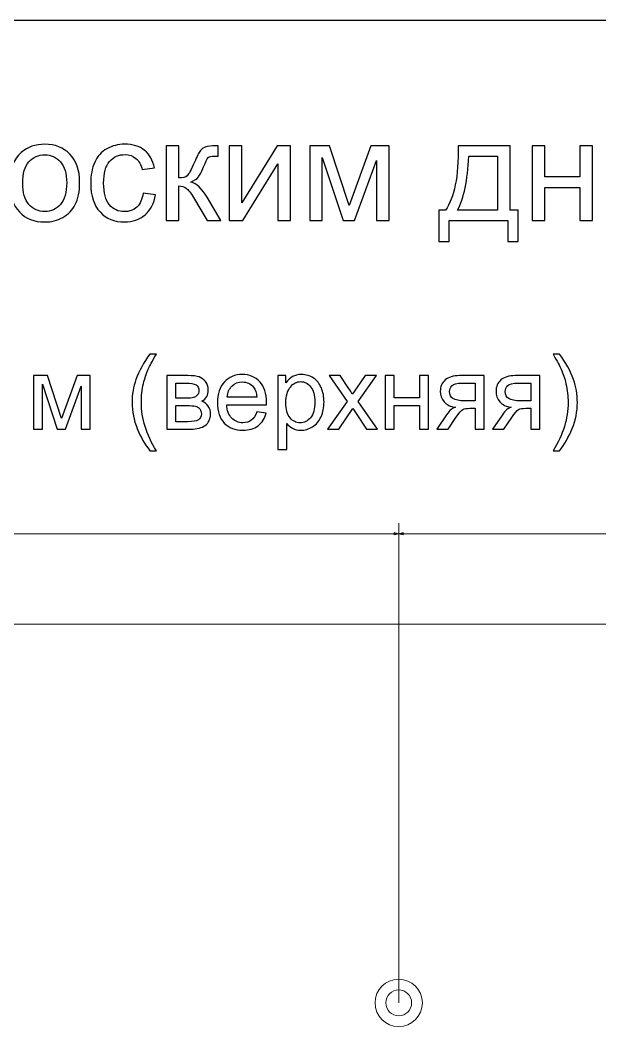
# Model space of a CAD drawing. Header units: centimetres. Extents: x -84 to 84, y -59 to 59.
# Drawn here: x -2.17 to 11.29, y 35.81 to 59.45 of the extents above; entities that cross this region are included whole.
import ezdxf

# ---------------------------------------------------------------- set-up
doc = ezdxf.new("R2010")
doc.units = ezdxf.units.CM
doc.header["$MEASUREMENT"] = 0
doc.layers.add('layer 1', color=7, linetype='Continuous')

msp = doc.modelspace()

# ---------------------------------------------------------------- linework, layer by layer
at = {"layer": 'layer 1', "color": 250}
msp.add_lwpolyline([(-84.1, -59.44999), (84.1, -59.44999), (84.1, 59.44999), (-84.1, 59.44999), (-84.1, -59.44999)], close=True, dxfattribs=at)
for points, knots in [([(-2.4185, 55.66732), (-2.4185, 55.98753), (-2.3294, 56.22476), (-2.15064, 56.37901), (-2.15064, 56.37901), (-2.00195, 56.5071), (-1.81985, 56.57114), (-1.60545, 56.57114), (-1.60545, 56.57114), (-1.36767, 56.57114), (-1.17276, 56.49318), (-1.02129, 56.33725), (-1.02129, 56.33725), (-0.87037, 56.18188), (-0.79464, 55.96637), (-0.79464, 55.69182), (-0.79464, 55.69182), (-0.79464, 55.46907), (-0.82805, 55.29421), (-0.89487, 55.16669), (-0.89487, 55.16669), (-0.9617, 55.03916), (-1.05915, 54.94004), (-1.18724, 54.86931), (-1.18724, 54.86931), (-1.31476, 54.79859), (-1.45454, 54.76351), (-1.60545, 54.76351), (-1.60545, 54.76351), (-1.84825, 54.76351), (-2.04427, 54.84091), (-2.19408, 54.99628), (-2.19408, 54.99628), (-2.34388, 55.15165), (-2.4185, 55.37552), (-2.4185, 55.66732)], [0, 0, 0, 0, 0.1, 0.1, 0.1, 0.1, 0.2, 0.2, 0.2, 0.2, 0.3, 0.3, 0.3, 0.3, 0.4, 0.4, 0.4, 0.4, 0.5, 0.5, 0.5, 0.5, 0.6, 0.6, 0.6, 0.6, 0.7, 0.7, 0.7, 0.7, 0.8, 0.8, 0.8, 0.8, 1, 1, 1, 1]), ([(0.68277, 55.4351), (0.68277, 55.4351), (0.97012, 55.39501), (0.97012, 55.39501), (0.97012, 55.39501), (0.93838, 55.19732), (0.85819, 55.04306), (0.72843, 54.93113), (0.72843, 54.93113), (0.59868, 54.81919), (0.43885, 54.76351), (0.25007, 54.76351), (0.25007, 54.76351), (0.0134, 54.76351), (-0.17705, 54.84091), (-0.32073, 54.99572), (-0.32073, 54.99572), (-0.46496, 55.15054), (-0.5368, 55.37218), (-0.5368, 55.66064), (-0.5368, 55.66064), (-0.5368, 55.84775), (-0.50561, 56.01092), (-0.4438, 56.15125), (-0.4438, 56.15125), (-0.38199, 56.29103), (-0.28787, 56.39628), (-0.1609, 56.46589), (-0.1609, 56.46589), (-0.03449, 56.53605), (0.10306, 56.57114), (0.2523, 56.57114), (0.2523, 56.57114), (0.43997, 56.57114), (0.59422, 56.5238), (0.7134, 56.42858), (0.7134, 56.42858), (0.83313, 56.33335), (0.90998, 56.19803), (0.94339, 56.02317), (0.94339, 56.02317), (0.94339, 56.02317), (0.65938, 55.97973), (0.65938, 55.97973), (0.65938, 55.97973), (0.63209, 56.09612), (0.5842, 56.18355), (0.51459, 56.24258), (0.51459, 56.24258), (0.44554, 56.30105), (0.36201, 56.33057), (0.26399, 56.33057), (0.26399, 56.33057), (0.11586, 56.33057), (-0.00442, 56.27766), (-0.09742, 56.17186), (-0.09742, 56.17186), (-0.18986, 56.06549), (-0.23608, 55.89843), (-0.23608, 55.66899), (-0.23608, 55.66899), (-0.23608, 55.43622), (-0.19153, 55.26748), (-0.10243, 55.16223), (-0.10243, 55.16223), (-0.01277, 55.05698), (0.10361, 55.00408), (0.24673, 55.00408), (0.24673, 55.00408), (0.36256, 55.00408), (0.4589, 55.03916), (0.53575, 55.10989), (0.53575, 55.10989), (0.61316, 55.18005), (0.66216, 55.28864), (0.68277, 55.4351)], [0, 0, 0, 0, 0.05, 0.05, 0.05, 0.05, 0.1, 0.1, 0.1, 0.1, 0.15, 0.15, 0.15, 0.15, 0.2, 0.2, 0.2, 0.2, 0.25, 0.25, 0.25, 0.25, 0.3, 0.3, 0.3, 0.3, 0.35, 0.35, 0.35, 0.35, 0.4, 0.4, 0.4, 0.4, 0.45, 0.45, 0.45, 0.45, 0.5, 0.5, 0.5, 0.5, 0.55, 0.55, 0.55, 0.55, 0.6, 0.6, 0.6, 0.6, 0.65, 0.65, 0.65, 0.65, 0.7, 0.7, 0.7, 0.7, 0.75, 0.75, 0.75, 0.75, 0.8, 0.8, 0.8, 0.8, 0.85, 0.85, 0.85, 0.85, 0.9, 0.9, 0.9, 0.9, 1, 1, 1, 1]), ([(1.21737, 56.53438), (1.21737, 56.53438), (1.51141, 56.53438), (1.51141, 56.53438), (1.51141, 56.53438), (1.51141, 56.53438), (1.51141, 55.78594), (1.51141, 55.78594), (1.51141, 55.78594), (1.60496, 55.78594), (1.67067, 55.80376), (1.70854, 55.83995), (1.70854, 55.83995), (1.74585, 55.8756), (1.80098, 55.97973), (1.87449, 56.15292), (1.87449, 56.15292), (1.93241, 56.28991), (1.97919, 56.38013), (2.01483, 56.42357), (2.01483, 56.42357), (2.05102, 56.467), (2.09223, 56.49652), (2.13901, 56.51155), (2.13901, 56.51155), (2.18634, 56.52659), (2.26152, 56.53438), (2.36455, 56.53438), (2.36455, 56.53438), (2.36455, 56.53438), (2.42358, 56.53438), (2.42358, 56.53438), (2.42358, 56.53438), (2.42358, 56.53438), (2.42358, 56.29214), (2.42358, 56.29214), (2.42358, 56.29214), (2.42358, 56.29214), (2.34171, 56.29381), (2.34171, 56.29381), (2.34171, 56.29381), (2.26431, 56.29381), (2.21475, 56.28212), (2.19303, 56.25929), (2.19303, 56.25929), (2.17019, 56.23534), (2.13511, 56.16406), (2.08833, 56.04544), (2.08833, 56.04544), (2.04378, 55.93184), (2.00313, 55.85332), (1.96582, 55.80988), (1.96582, 55.80988), (1.92907, 55.76645), (1.87171, 55.72691), (1.7943, 55.69071), (1.7943, 55.69071), (1.92071, 55.65674), (2.04545, 55.53924), (2.16797, 55.33765), (2.16797, 55.33765), (2.16797, 55.33765), (2.4904, 54.80026), (2.4904, 54.80026), (2.4904, 54.80026), (2.4904, 54.80026), (2.16741, 54.80026), (2.16741, 54.80026), (2.16741, 54.80026), (2.16741, 54.80026), (1.84943, 55.33598), (1.84943, 55.33598), (1.84943, 55.33598), (1.78539, 55.44457), (1.7297, 55.51585), (1.68237, 55.55038), (1.68237, 55.55038), (1.63448, 55.5849), (1.57767, 55.60217), (1.51141, 55.60217), (1.51141, 55.60217), (1.51141, 55.60217), (1.51141, 54.80026), (1.51141, 54.80026), (1.51141, 54.80026), (1.51141, 54.80026), (1.21737, 54.80026), (1.21737, 54.80026), (1.21737, 54.80026), (1.21737, 54.80026), (1.21737, 56.53438), (1.21737, 56.53438)], [0, 0, 0, 0, 0.04166667, 0.04166667, 0.04166667, 0.04166667, 0.08333333, 0.08333333, 0.08333333, 0.08333333, 0.125, 0.125, 0.125, 0.125, 0.16666667, 0.16666667, 0.16666667, 0.16666667, 0.20833333, 0.20833333, 0.20833333, 0.20833333, 0.25, 0.25, 0.25, 0.25, 0.29166667, 0.29166667, 0.29166667, 0.29166667, 0.33333333, 0.33333333, 0.33333333, 0.33333333, 0.375, 0.375, 0.375, 0.375, 0.41666667, 0.41666667, 0.41666667, 0.41666667, 0.45833333, 0.45833333, 0.45833333, 0.45833333, 0.5, 0.5, 0.5, 0.5, 0.54166667, 0.54166667, 0.54166667, 0.54166667, 0.58333333, 0.58333333, 0.58333333, 0.58333333, 0.625, 0.625, 0.625, 0.625, 0.66666667, 0.66666667, 0.66666667, 0.66666667, 0.70833333, 0.70833333, 0.70833333, 0.70833333, 0.75, 0.75, 0.75, 0.75, 0.79166667, 0.79166667, 0.79166667, 0.79166667, 0.83333333, 0.83333333, 0.83333333, 0.83333333, 0.875, 0.875, 0.875, 0.875, 0.91666667, 0.91666667, 0.91666667, 0.91666667, 1, 1, 1, 1]), ([(2.68252, 56.53438), (2.68252, 56.53438), (2.97656, 56.53438), (2.97656, 56.53438), (2.97656, 56.53438), (2.97656, 56.53438), (2.97656, 55.21179), (2.97656, 55.21179), (2.97656, 55.21179), (2.97656, 55.21179), (3.7935, 56.53438), (3.7935, 56.53438), (3.7935, 56.53438), (3.7935, 56.53438), (4.10925, 56.53438), (4.10925, 56.53438), (4.10925, 56.53438), (4.10925, 56.53438), (4.10925, 54.80026), (4.10925, 54.80026), (4.10925, 54.80026), (4.10925, 54.80026), (3.81522, 54.80026), (3.81522, 54.80026), (3.81522, 54.80026), (3.81522, 54.80026), (3.81522, 56.1145), (3.81522, 56.1145), (3.81522, 56.1145), (3.81522, 56.1145), (2.99939, 54.80026), (2.99939, 54.80026), (2.99939, 54.80026), (2.99939, 54.80026), (2.68252, 54.80026), (2.68252, 54.80026), (2.68252, 54.80026), (2.68252, 54.80026), (2.68252, 56.53438), (2.68252, 56.53438)], [0, 0, 0, 0, 0.09090909, 0.09090909, 0.09090909, 0.09090909, 0.18181818, 0.18181818, 0.18181818, 0.18181818, 0.27272727, 0.27272727, 0.27272727, 0.27272727, 0.36363636, 0.36363636, 0.36363636, 0.36363636, 0.45454545, 0.45454545, 0.45454545, 0.45454545, 0.54545455, 0.54545455, 0.54545455, 0.54545455, 0.63636364, 0.63636364, 0.63636364, 0.63636364, 0.72727273, 0.72727273, 0.72727273, 0.72727273, 0.81818182, 0.81818182, 0.81818182, 0.81818182, 1, 1, 1, 1]), ([(4.55921, 56.53438), (4.55921, 56.53438), (5.01139, 56.53438), (5.01139, 56.53438), (5.01139, 56.53438), (5.01139, 56.53438), (5.46971, 55.14664), (5.46971, 55.14664), (5.46971, 55.14664), (5.46971, 55.14664), (5.97702, 56.53438), (5.97702, 56.53438), (5.97702, 56.53438), (5.97702, 56.53438), (6.39691, 56.53438), (6.39691, 56.53438), (6.39691, 56.53438), (6.39691, 56.53438), (6.39691, 54.80026), (6.39691, 54.80026), (6.39691, 54.80026), (6.39691, 54.80026), (6.10288, 54.80026), (6.10288, 54.80026), (6.10288, 54.80026), (6.10288, 54.80026), (6.10288, 56.19636), (6.10288, 56.19636), (6.10288, 56.19636), (6.10288, 56.19636), (5.59222, 54.80026), (5.59222, 54.80026), (5.59222, 54.80026), (5.59222, 54.80026), (5.32937, 54.80026), (5.32937, 54.80026), (5.32937, 54.80026), (5.32937, 54.80026), (4.84656, 56.26318), (4.84656, 56.26318), (4.84656, 56.26318), (4.84656, 56.26318), (4.84656, 54.80026), (4.84656, 54.80026), (4.84656, 54.80026), (4.84656, 54.80026), (4.55921, 54.80026), (4.55921, 54.80026), (4.55921, 54.80026), (4.55921, 54.80026), (4.55921, 56.53438), (4.55921, 56.53438)], [0, 0, 0, 0, 0.07142857, 0.07142857, 0.07142857, 0.07142857, 0.14285714, 0.14285714, 0.14285714, 0.14285714, 0.21428571, 0.21428571, 0.21428571, 0.21428571, 0.28571429, 0.28571429, 0.28571429, 0.28571429, 0.35714286, 0.35714286, 0.35714286, 0.35714286, 0.42857143, 0.42857143, 0.42857143, 0.42857143, 0.5, 0.5, 0.5, 0.5, 0.57142857, 0.57142857, 0.57142857, 0.57142857, 0.64285714, 0.64285714, 0.64285714, 0.64285714, 0.71428571, 0.71428571, 0.71428571, 0.71428571, 0.78571429, 0.78571429, 0.78571429, 0.78571429, 0.85714286, 0.85714286, 0.85714286, 0.85714286, 1, 1, 1, 1]), ([(8.00518, 56.53438), (8.00518, 56.53438), (9.21473, 56.53438), (9.21473, 56.53438), (9.21473, 56.53438), (9.21473, 56.53438), (9.21473, 55.04083), (9.21473, 55.04083), (9.21473, 55.04083), (9.21473, 55.04083), (9.40184, 55.04083), (9.40184, 55.04083), (9.40184, 55.04083), (9.40184, 55.04083), (9.40184, 54.30909), (9.40184, 54.30909), (9.40184, 54.30909), (9.40184, 54.30909), (9.16127, 54.30909), (9.16127, 54.30909), (9.16127, 54.30909), (9.16127, 54.30909), (9.16127, 54.80026), (9.16127, 54.80026), (9.16127, 54.80026), (9.16127, 54.80026), (7.79468, 54.80026), (7.79468, 54.80026), (7.79468, 54.80026), (7.79468, 54.80026), (7.79468, 54.30909), (7.79468, 54.30909), (7.79468, 54.30909), (7.79468, 54.30909), (7.55411, 54.30909), (7.55411, 54.30909), (7.55411, 54.30909), (7.55411, 54.30909), (7.55411, 55.04083), (7.55411, 55.04083), (7.55411, 55.04083), (7.55411, 55.04083), (7.70781, 55.04083), (7.70781, 55.04083), (7.70781, 55.04083), (7.91497, 55.32206), (8.01409, 55.81991), (8.00518, 56.53438)], [0, 0, 0, 0, 0.07692308, 0.07692308, 0.07692308, 0.07692308, 0.15384615, 0.15384615, 0.15384615, 0.15384615, 0.23076923, 0.23076923, 0.23076923, 0.23076923, 0.30769231, 0.30769231, 0.30769231, 0.30769231, 0.38461538, 0.38461538, 0.38461538, 0.38461538, 0.46153846, 0.46153846, 0.46153846, 0.46153846, 0.53846154, 0.53846154, 0.53846154, 0.53846154, 0.61538462, 0.61538462, 0.61538462, 0.61538462, 0.69230769, 0.69230769, 0.69230769, 0.69230769, 0.76923077, 0.76923077, 0.76923077, 0.76923077, 0.84615385, 0.84615385, 0.84615385, 0.84615385, 1, 1, 1, 1]), ([(9.72427, 56.53438), (9.72427, 56.53438), (10.01831, 56.53438), (10.01831, 56.53438), (10.01831, 56.53438), (10.01831, 56.53438), (10.01831, 55.81267), (10.01831, 55.81267), (10.01831, 55.81267), (10.01831, 55.81267), (10.83358, 55.81267), (10.83358, 55.81267), (10.83358, 55.81267), (10.83358, 55.81267), (10.83358, 56.53438), (10.83358, 56.53438), (10.83358, 56.53438), (10.83358, 56.53438), (11.12761, 56.53438), (11.12761, 56.53438), (11.12761, 56.53438), (11.12761, 56.53438), (11.12761, 54.80026), (11.12761, 54.80026), (11.12761, 54.80026), (11.12761, 54.80026), (10.83358, 54.80026), (10.83358, 54.80026), (10.83358, 54.80026), (10.83358, 54.80026), (10.83358, 55.56875), (10.83358, 55.56875), (10.83358, 55.56875), (10.83358, 55.56875), (10.01831, 55.56875), (10.01831, 55.56875), (10.01831, 55.56875), (10.01831, 55.56875), (10.01831, 54.80026), (10.01831, 54.80026), (10.01831, 54.80026), (10.01831, 54.80026), (9.72427, 54.80026), (9.72427, 54.80026), (9.72427, 54.80026), (9.72427, 54.80026), (9.72427, 56.53438), (9.72427, 56.53438)], [0, 0, 0, 0, 0.07692308, 0.07692308, 0.07692308, 0.07692308, 0.15384615, 0.15384615, 0.15384615, 0.15384615, 0.23076923, 0.23076923, 0.23076923, 0.23076923, 0.30769231, 0.30769231, 0.30769231, 0.30769231, 0.38461538, 0.38461538, 0.38461538, 0.38461538, 0.46153846, 0.46153846, 0.46153846, 0.46153846, 0.53846154, 0.53846154, 0.53846154, 0.53846154, 0.61538462, 0.61538462, 0.61538462, 0.61538462, 0.69230769, 0.69230769, 0.69230769, 0.69230769, 0.76923077, 0.76923077, 0.76923077, 0.76923077, 0.84615385, 0.84615385, 0.84615385, 0.84615385, 1, 1, 1, 1]), ([(-2.11778, 55.66677), (-2.11778, 55.44513), (-2.06933, 55.27918), (-1.97244, 55.16947), (-1.97244, 55.16947), (-1.87498, 55.05921), (-1.75303, 55.00408), (-1.60545, 55.00408), (-1.60545, 55.00408), (-1.45955, 55.00408), (-1.33815, 55.05921), (-1.2407, 55.17003), (-1.2407, 55.17003), (-1.1438, 55.28085), (-1.09535, 55.44958), (-1.09535, 55.67623), (-1.09535, 55.67623), (-1.09535, 55.89007), (-1.14436, 56.05213), (-1.24181, 56.16183), (-1.24181, 56.16183), (-1.33926, 56.27209), (-1.46066, 56.32722), (-1.60545, 56.32722), (-1.60545, 56.32722), (-1.75303, 56.32722), (-1.87498, 56.27265), (-1.97244, 56.16295), (-1.97244, 56.16295), (-2.06933, 56.05324), (-2.11778, 55.88785), (-2.11778, 55.66677)], [0, 0, 0, 0, 0.11111111, 0.11111111, 0.11111111, 0.11111111, 0.22222222, 0.22222222, 0.22222222, 0.22222222, 0.33333333, 0.33333333, 0.33333333, 0.33333333, 0.44444444, 0.44444444, 0.44444444, 0.44444444, 0.55555556, 0.55555556, 0.55555556, 0.55555556, 0.66666667, 0.66666667, 0.66666667, 0.66666667, 0.77777778, 0.77777778, 0.77777778, 0.77777778, 1, 1, 1, 1]), ([(8.2491, 56.29047), (8.22738, 55.72747), (8.1405, 55.31092), (7.98848, 55.04083), (7.98848, 55.04083), (7.98848, 55.04083), (8.92069, 55.04083), (8.92069, 55.04083), (8.92069, 55.04083), (8.92069, 55.04083), (8.92069, 56.29047), (8.92069, 56.29047), (8.92069, 56.29047), (8.92069, 56.29047), (8.2491, 56.29047), (8.2491, 56.29047)], [0, 0, 0, 0, 0.2, 0.2, 0.2, 0.2, 0.4, 0.4, 0.4, 0.4, 0.6, 0.6, 0.6, 0.6, 1, 1, 1, 1]), ([(0.8387, 49.44737), (0.72304, 49.59374), (0.62493, 49.76484), (0.54476, 49.96107), (0.54476, 49.96107), (0.4646, 50.15729), (0.42471, 50.3607), (0.42471, 50.57089), (0.42471, 50.57089), (0.42471, 50.75634), (0.45463, 50.93383), (0.51445, 51.10333), (0.51445, 51.10333), (0.58465, 51.30036), (0.69273, 51.49658), (0.8387, 51.69201), (0.8387, 51.69201), (0.8387, 51.69201), (0.98946, 51.69201), (0.98946, 51.69201), (0.98946, 51.69201), (0.89534, 51.53008), (0.83272, 51.41442), (0.80241, 51.34502), (0.80241, 51.34502), (0.75495, 51.23774), (0.71746, 51.12567), (0.69034, 51.00881), (0.69034, 51.00881), (0.65684, 50.86323), (0.64008, 50.71686), (0.64008, 50.56969), (0.64008, 50.56969), (0.64008, 50.19518), (0.75654, 49.82108), (0.98946, 49.44737), (0.98946, 49.44737), (0.98946, 49.44737), (0.8387, 49.44737), (0.8387, 49.44737)], [0, 0, 0, 0, 0.09090909, 0.09090909, 0.09090909, 0.09090909, 0.18181818, 0.18181818, 0.18181818, 0.18181818, 0.27272727, 0.27272727, 0.27272727, 0.27272727, 0.36363636, 0.36363636, 0.36363636, 0.36363636, 0.45454545, 0.45454545, 0.45454545, 0.45454545, 0.54545455, 0.54545455, 0.54545455, 0.54545455, 0.63636364, 0.63636364, 0.63636364, 0.63636364, 0.72727273, 0.72727273, 0.72727273, 0.72727273, 0.81818182, 0.81818182, 0.81818182, 0.81818182, 1, 1, 1, 1]), ([(10.36167, 49.44737), (10.36167, 49.44737), (10.21091, 49.44737), (10.21091, 49.44737), (10.21091, 49.44737), (10.44383, 49.82108), (10.56029, 50.19518), (10.56029, 50.56969), (10.56029, 50.56969), (10.56029, 50.71606), (10.54354, 50.86124), (10.51004, 51.00522), (10.51004, 51.00522), (10.48372, 51.12208), (10.44663, 51.23415), (10.39916, 51.34183), (10.39916, 51.34183), (10.36885, 51.41163), (10.30584, 51.52849), (10.21091, 51.69201), (10.21091, 51.69201), (10.21091, 51.69201), (10.36167, 51.69201), (10.36167, 51.69201), (10.36167, 51.69201), (10.50765, 51.49658), (10.61573, 51.30036), (10.68593, 51.10333), (10.68593, 51.10333), (10.74575, 50.93383), (10.77566, 50.75634), (10.77566, 50.57089), (10.77566, 50.57089), (10.77566, 50.3607), (10.73538, 50.15729), (10.65482, 49.96107), (10.65482, 49.96107), (10.57465, 49.76484), (10.47694, 49.59374), (10.36167, 49.44737)], [0, 0, 0, 0, 0.09090909, 0.09090909, 0.09090909, 0.09090909, 0.18181818, 0.18181818, 0.18181818, 0.18181818, 0.27272727, 0.27272727, 0.27272727, 0.27272727, 0.36363636, 0.36363636, 0.36363636, 0.36363636, 0.45454545, 0.45454545, 0.45454545, 0.45454545, 0.54545455, 0.54545455, 0.54545455, 0.54545455, 0.63636364, 0.63636364, 0.63636364, 0.63636364, 0.72727273, 0.72727273, 0.72727273, 0.72727273, 0.81818182, 0.81818182, 0.81818182, 0.81818182, 1, 1, 1, 1]), ([(-1.86619, 51.19187), (-1.86619, 51.19187), (-1.54234, 51.19187), (-1.54234, 51.19187), (-1.54234, 51.19187), (-1.54234, 51.19187), (-1.2141, 50.19798), (-1.2141, 50.19798), (-1.2141, 50.19798), (-1.2141, 50.19798), (-0.85076, 51.19187), (-0.85076, 51.19187), (-0.85076, 51.19187), (-0.85076, 51.19187), (-0.55004, 51.19187), (-0.55004, 51.19187), (-0.55004, 51.19187), (-0.55004, 51.19187), (-0.55004, 49.9499), (-0.55004, 49.9499), (-0.55004, 49.9499), (-0.55004, 49.9499), (-0.76062, 49.9499), (-0.76062, 49.9499), (-0.76062, 49.9499), (-0.76062, 49.9499), (-0.76062, 50.94978), (-0.76062, 50.94978), (-0.76062, 50.94978), (-0.76062, 50.94978), (-1.12635, 49.9499), (-1.12635, 49.9499), (-1.12635, 49.9499), (-1.12635, 49.9499), (-1.3146, 49.9499), (-1.3146, 49.9499), (-1.3146, 49.9499), (-1.3146, 49.9499), (-1.66039, 50.99764), (-1.66039, 50.99764), (-1.66039, 50.99764), (-1.66039, 50.99764), (-1.66039, 49.9499), (-1.66039, 49.9499), (-1.66039, 49.9499), (-1.66039, 49.9499), (-1.86619, 49.9499), (-1.86619, 49.9499), (-1.86619, 49.9499), (-1.86619, 49.9499), (-1.86619, 51.19187), (-1.86619, 51.19187)], [0, 0, 0, 0, 0.07142857, 0.07142857, 0.07142857, 0.07142857, 0.14285714, 0.14285714, 0.14285714, 0.14285714, 0.21428571, 0.21428571, 0.21428571, 0.21428571, 0.28571429, 0.28571429, 0.28571429, 0.28571429, 0.35714286, 0.35714286, 0.35714286, 0.35714286, 0.42857143, 0.42857143, 0.42857143, 0.42857143, 0.5, 0.5, 0.5, 0.5, 0.57142857, 0.57142857, 0.57142857, 0.57142857, 0.64285714, 0.64285714, 0.64285714, 0.64285714, 0.71428571, 0.71428571, 0.71428571, 0.71428571, 0.78571429, 0.78571429, 0.78571429, 0.78571429, 0.85714286, 0.85714286, 0.85714286, 0.85714286, 1, 1, 1, 1]), ([(1.23355, 51.19187), (1.23355, 51.19187), (1.71813, 51.19187), (1.71813, 51.19187), (1.71813, 51.19187), (1.83699, 51.19187), (1.92553, 51.1819), (1.98376, 51.16196), (1.98376, 51.16196), (2.04159, 51.14202), (2.09144, 51.10572), (2.13292, 51.05268), (2.13292, 51.05268), (2.1748, 50.99923), (2.19554, 50.93582), (2.19554, 50.86164), (2.19554, 50.86164), (2.19554, 50.80221), (2.18317, 50.75036), (2.15885, 50.70649), (2.15885, 50.70649), (2.13412, 50.66222), (2.09743, 50.62513), (2.04797, 50.59561), (2.04797, 50.59561), (2.1062, 50.57607), (2.15446, 50.53978), (2.19315, 50.48633), (2.19315, 50.48633), (2.23143, 50.43329), (2.25058, 50.36987), (2.25058, 50.29689), (2.25058, 50.29689), (2.243, 50.17923), (2.20072, 50.09189), (2.12455, 50.03525), (2.12455, 50.03525), (2.04837, 49.97822), (1.93749, 49.9499), (1.79232, 49.9499), (1.79232, 49.9499), (1.79232, 49.9499), (1.23355, 49.9499), (1.23355, 49.9499), (1.23355, 49.9499), (1.23355, 49.9499), (1.23355, 51.19187), (1.23355, 51.19187)], [0, 0, 0, 0, 0.07692308, 0.07692308, 0.07692308, 0.07692308, 0.15384615, 0.15384615, 0.15384615, 0.15384615, 0.23076923, 0.23076923, 0.23076923, 0.23076923, 0.30769231, 0.30769231, 0.30769231, 0.30769231, 0.38461538, 0.38461538, 0.38461538, 0.38461538, 0.46153846, 0.46153846, 0.46153846, 0.46153846, 0.53846154, 0.53846154, 0.53846154, 0.53846154, 0.61538462, 0.61538462, 0.61538462, 0.61538462, 0.69230769, 0.69230769, 0.69230769, 0.69230769, 0.76923077, 0.76923077, 0.76923077, 0.76923077, 0.84615385, 0.84615385, 0.84615385, 0.84615385, 1, 1, 1, 1]), ([(3.32544, 50.35193), (3.32544, 50.35193), (3.54321, 50.32321), (3.54321, 50.32321), (3.54321, 50.32321), (3.50931, 50.19678), (3.44589, 50.09827), (3.35336, 50.02847), (3.35336, 50.02847), (3.26083, 49.95867), (3.14278, 49.92358), (2.9988, 49.92358), (2.9988, 49.92358), (2.81773, 49.92358), (2.67415, 49.97941), (2.56806, 50.09109), (2.56806, 50.09109), (2.46197, 50.20236), (2.40892, 50.3591), (2.40892, 50.56052), (2.40892, 50.56052), (2.40892, 50.76871), (2.46237, 50.93064), (2.56965, 51.0455), (2.56965, 51.0455), (2.67694, 51.16076), (2.81613, 51.2182), (2.98723, 51.2182), (2.98723, 51.2182), (3.15275, 51.2182), (3.28795, 51.16196), (3.39285, 51.04909), (3.39285, 51.04909), (3.49774, 50.93622), (3.55039, 50.77748), (3.55039, 50.57288), (3.55039, 50.57288), (3.55039, 50.56052), (3.54999, 50.54177), (3.54919, 50.51704), (3.54919, 50.51704), (3.54919, 50.51704), (2.62429, 50.51704), (2.62429, 50.51704), (2.62429, 50.51704), (2.63227, 50.38104), (2.67056, 50.27655), (2.73995, 50.20436), (2.73995, 50.20436), (2.80895, 50.13217), (2.8955, 50.09587), (2.9988, 50.09587), (2.9988, 50.09587), (3.07577, 50.09587), (3.14158, 50.11621), (3.19582, 50.1569), (3.19582, 50.1569), (3.25046, 50.19758), (3.29354, 50.26259), (3.32544, 50.35193)], [0, 0, 0, 0, 0.0625, 0.0625, 0.0625, 0.0625, 0.125, 0.125, 0.125, 0.125, 0.1875, 0.1875, 0.1875, 0.1875, 0.25, 0.25, 0.25, 0.25, 0.3125, 0.3125, 0.3125, 0.3125, 0.375, 0.375, 0.375, 0.375, 0.4375, 0.4375, 0.4375, 0.4375, 0.5, 0.5, 0.5, 0.5, 0.5625, 0.5625, 0.5625, 0.5625, 0.625, 0.625, 0.625, 0.625, 0.6875, 0.6875, 0.6875, 0.6875, 0.75, 0.75, 0.75, 0.75, 0.8125, 0.8125, 0.8125, 0.8125, 0.875, 0.875, 0.875, 0.875, 1, 1, 1, 1]), ([(3.80923, 49.47369), (3.80923, 49.47369), (3.80923, 51.19187), (3.80923, 51.19187), (3.80923, 51.19187), (3.80923, 51.19187), (4.00067, 51.19187), (4.00067, 51.19187), (4.00067, 51.19187), (4.00067, 51.19187), (4.00067, 51.02875), (4.00067, 51.02875), (4.00067, 51.02875), (4.04574, 51.09176), (4.09679, 51.13923), (4.15382, 51.17073), (4.15382, 51.17073), (4.21046, 51.20224), (4.27946, 51.2182), (4.36042, 51.2182), (4.36042, 51.2182), (4.46651, 51.2182), (4.55984, 51.19107), (4.6408, 51.13643), (4.6408, 51.13643), (4.72176, 51.08219), (4.78278, 51.00522), (4.82426, 50.90631), (4.82426, 50.90631), (4.86534, 50.807), (4.88608, 50.69851), (4.88608, 50.58006), (4.88608, 50.58006), (4.88608, 50.45363), (4.86335, 50.33956), (4.81788, 50.23786), (4.81788, 50.23786), (4.77242, 50.13655), (4.70621, 50.05878), (4.61926, 50.00454), (4.61926, 50.00454), (4.53272, 49.9507), (4.44138, 49.92358), (4.34566, 49.92358), (4.34566, 49.92358), (4.27547, 49.92358), (4.21245, 49.93833), (4.15701, 49.96785), (4.15701, 49.96785), (4.10118, 49.99736), (4.05571, 50.03445), (4.01981, 50.07952), (4.01981, 50.07952), (4.01981, 50.07952), (4.01981, 49.47369), (4.01981, 49.47369), (4.01981, 49.47369), (4.01981, 49.47369), (3.80923, 49.47369), (3.80923, 49.47369)], [0, 0, 0, 0, 0.0625, 0.0625, 0.0625, 0.0625, 0.125, 0.125, 0.125, 0.125, 0.1875, 0.1875, 0.1875, 0.1875, 0.25, 0.25, 0.25, 0.25, 0.3125, 0.3125, 0.3125, 0.3125, 0.375, 0.375, 0.375, 0.375, 0.4375, 0.4375, 0.4375, 0.4375, 0.5, 0.5, 0.5, 0.5, 0.5625, 0.5625, 0.5625, 0.5625, 0.625, 0.625, 0.625, 0.625, 0.6875, 0.6875, 0.6875, 0.6875, 0.75, 0.75, 0.75, 0.75, 0.8125, 0.8125, 0.8125, 0.8125, 0.875, 0.875, 0.875, 0.875, 1, 1, 1, 1]), ([(4.96984, 49.9499), (4.96984, 49.9499), (5.42331, 50.59322), (5.42331, 50.59322), (5.42331, 50.59322), (5.42331, 50.59322), (5.00334, 51.19187), (5.00334, 51.19187), (5.00334, 51.19187), (5.00334, 51.19187), (5.26218, 51.19187), (5.26218, 51.19187), (5.26218, 51.19187), (5.26218, 51.19187), (5.45841, 50.89873), (5.45841, 50.89873), (5.45841, 50.89873), (5.4947, 50.84369), (5.52342, 50.79902), (5.54376, 50.76392), (5.54376, 50.76392), (5.57926, 50.81378), (5.61077, 50.85884), (5.63908, 50.89913), (5.63908, 50.89913), (5.63908, 50.89913), (5.84568, 51.19187), (5.84568, 51.19187), (5.84568, 51.19187), (5.84568, 51.19187), (6.10293, 51.19187), (6.10293, 51.19187), (6.10293, 51.19187), (6.10293, 51.19187), (5.68056, 50.59322), (5.68056, 50.59322), (5.68056, 50.59322), (5.68056, 50.59322), (6.13045, 49.9499), (6.13045, 49.9499), (6.13045, 49.9499), (6.13045, 49.9499), (5.8744, 49.9499), (5.8744, 49.9499), (5.8744, 49.9499), (5.8744, 49.9499), (5.61755, 50.33278), (5.61755, 50.33278), (5.61755, 50.33278), (5.61755, 50.33278), (5.55892, 50.42491), (5.55892, 50.42491), (5.55892, 50.42491), (5.55892, 50.42491), (5.22709, 49.9499), (5.22709, 49.9499), (5.22709, 49.9499), (5.22709, 49.9499), (4.96984, 49.9499), (4.96984, 49.9499)], [0, 0, 0, 0, 0.0625, 0.0625, 0.0625, 0.0625, 0.125, 0.125, 0.125, 0.125, 0.1875, 0.1875, 0.1875, 0.1875, 0.25, 0.25, 0.25, 0.25, 0.3125, 0.3125, 0.3125, 0.3125, 0.375, 0.375, 0.375, 0.375, 0.4375, 0.4375, 0.4375, 0.4375, 0.5, 0.5, 0.5, 0.5, 0.5625, 0.5625, 0.5625, 0.5625, 0.625, 0.625, 0.625, 0.625, 0.6875, 0.6875, 0.6875, 0.6875, 0.75, 0.75, 0.75, 0.75, 0.8125, 0.8125, 0.8125, 0.8125, 0.875, 0.875, 0.875, 0.875, 1, 1, 1, 1]), ([(6.30992, 51.19187), (6.30992, 51.19187), (6.5205, 51.19187), (6.5205, 51.19187), (6.5205, 51.19187), (6.5205, 51.19187), (6.5205, 50.67498), (6.5205, 50.67498), (6.5205, 50.67498), (6.5205, 50.67498), (7.1044, 50.67498), (7.1044, 50.67498), (7.1044, 50.67498), (7.1044, 50.67498), (7.1044, 51.19187), (7.1044, 51.19187), (7.1044, 51.19187), (7.1044, 51.19187), (7.31498, 51.19187), (7.31498, 51.19187), (7.31498, 51.19187), (7.31498, 51.19187), (7.31498, 49.9499), (7.31498, 49.9499), (7.31498, 49.9499), (7.31498, 49.9499), (7.1044, 49.9499), (7.1044, 49.9499), (7.1044, 49.9499), (7.1044, 49.9499), (7.1044, 50.50029), (7.1044, 50.50029), (7.1044, 50.50029), (7.1044, 50.50029), (6.5205, 50.50029), (6.5205, 50.50029), (6.5205, 50.50029), (6.5205, 50.50029), (6.5205, 49.9499), (6.5205, 49.9499), (6.5205, 49.9499), (6.5205, 49.9499), (6.30992, 49.9499), (6.30992, 49.9499), (6.30992, 49.9499), (6.30992, 49.9499), (6.30992, 51.19187), (6.30992, 51.19187)], [0, 0, 0, 0, 0.07692308, 0.07692308, 0.07692308, 0.07692308, 0.15384615, 0.15384615, 0.15384615, 0.15384615, 0.23076923, 0.23076923, 0.23076923, 0.23076923, 0.30769231, 0.30769231, 0.30769231, 0.30769231, 0.38461538, 0.38461538, 0.38461538, 0.38461538, 0.46153846, 0.46153846, 0.46153846, 0.46153846, 0.53846154, 0.53846154, 0.53846154, 0.53846154, 0.61538462, 0.61538462, 0.61538462, 0.61538462, 0.69230769, 0.69230769, 0.69230769, 0.69230769, 0.76923077, 0.76923077, 0.76923077, 0.76923077, 0.84615385, 0.84615385, 0.84615385, 0.84615385, 1, 1, 1, 1]), ([(8.61, 51.19187), (8.61, 51.19187), (8.61, 49.9499), (8.61, 49.9499), (8.61, 49.9499), (8.61, 49.9499), (8.39941, 49.9499), (8.39941, 49.9499), (8.39941, 49.9499), (8.39941, 49.9499), (8.39941, 50.43329), (8.39941, 50.43329), (8.39941, 50.43329), (8.39941, 50.43329), (8.27817, 50.43329), (8.27817, 50.43329), (8.27817, 50.43329), (8.20438, 50.43329), (8.14935, 50.42372), (8.11305, 50.40417), (8.11305, 50.40417), (8.07676, 50.38463), (8.02371, 50.32361), (7.95392, 50.22031), (7.95392, 50.22031), (7.95392, 50.22031), (7.76886, 49.9499), (7.76886, 49.9499), (7.76886, 49.9499), (7.76886, 49.9499), (7.50802, 49.9499), (7.50802, 49.9499), (7.50802, 49.9499), (7.50802, 49.9499), (7.73535, 50.28333), (7.73535, 50.28333), (7.73535, 50.28333), (7.80475, 50.38543), (7.87415, 50.44286), (7.94315, 50.45602), (7.94315, 50.45602), (7.8231, 50.47237), (7.73376, 50.51585), (7.67553, 50.58604), (7.67553, 50.58604), (7.6173, 50.65624), (7.58818, 50.7372), (7.58818, 50.82853), (7.58818, 50.82853), (7.58818, 50.93662), (7.62607, 51.02396), (7.70225, 51.09097), (7.70225, 51.09097), (7.77843, 51.15837), (7.88891, 51.19187), (8.03328, 51.19187), (8.03328, 51.19187), (8.03328, 51.19187), (8.61, 51.19187), (8.61, 51.19187)], [0, 0, 0, 0, 0.0625, 0.0625, 0.0625, 0.0625, 0.125, 0.125, 0.125, 0.125, 0.1875, 0.1875, 0.1875, 0.1875, 0.25, 0.25, 0.25, 0.25, 0.3125, 0.3125, 0.3125, 0.3125, 0.375, 0.375, 0.375, 0.375, 0.4375, 0.4375, 0.4375, 0.4375, 0.5, 0.5, 0.5, 0.5, 0.5625, 0.5625, 0.5625, 0.5625, 0.625, 0.625, 0.625, 0.625, 0.6875, 0.6875, 0.6875, 0.6875, 0.75, 0.75, 0.75, 0.75, 0.8125, 0.8125, 0.8125, 0.8125, 0.875, 0.875, 0.875, 0.875, 1, 1, 1, 1]), ([(9.90581, 51.19187), (9.90581, 51.19187), (9.90581, 49.9499), (9.90581, 49.9499), (9.90581, 49.9499), (9.90581, 49.9499), (9.69522, 49.9499), (9.69522, 49.9499), (9.69522, 49.9499), (9.69522, 49.9499), (9.69522, 50.43329), (9.69522, 50.43329), (9.69522, 50.43329), (9.69522, 50.43329), (9.57398, 50.43329), (9.57398, 50.43329), (9.57398, 50.43329), (9.50019, 50.43329), (9.44516, 50.42372), (9.40886, 50.40417), (9.40886, 50.40417), (9.37257, 50.38463), (9.31952, 50.32361), (9.24973, 50.22031), (9.24973, 50.22031), (9.24973, 50.22031), (9.06467, 49.9499), (9.06467, 49.9499), (9.06467, 49.9499), (9.06467, 49.9499), (8.80383, 49.9499), (8.80383, 49.9499), (8.80383, 49.9499), (8.80383, 49.9499), (9.03116, 50.28333), (9.03116, 50.28333), (9.03116, 50.28333), (9.10056, 50.38543), (9.16996, 50.44286), (9.23896, 50.45602), (9.23896, 50.45602), (9.11891, 50.47237), (9.02957, 50.51585), (8.97134, 50.58604), (8.97134, 50.58604), (8.91311, 50.65624), (8.88399, 50.7372), (8.88399, 50.82853), (8.88399, 50.82853), (8.88399, 50.93662), (8.92188, 51.02396), (8.99806, 51.09097), (8.99806, 51.09097), (9.07424, 51.15837), (9.18472, 51.19187), (9.32909, 51.19187), (9.32909, 51.19187), (9.32909, 51.19187), (9.90581, 51.19187), (9.90581, 51.19187)], [0, 0, 0, 0, 0.0625, 0.0625, 0.0625, 0.0625, 0.125, 0.125, 0.125, 0.125, 0.1875, 0.1875, 0.1875, 0.1875, 0.25, 0.25, 0.25, 0.25, 0.3125, 0.3125, 0.3125, 0.3125, 0.375, 0.375, 0.375, 0.375, 0.4375, 0.4375, 0.4375, 0.4375, 0.5, 0.5, 0.5, 0.5, 0.5625, 0.5625, 0.5625, 0.5625, 0.625, 0.625, 0.625, 0.625, 0.6875, 0.6875, 0.6875, 0.6875, 0.75, 0.75, 0.75, 0.75, 0.8125, 0.8125, 0.8125, 0.8125, 0.875, 0.875, 0.875, 0.875, 1, 1, 1, 1]), ([(1.44413, 50.6678), (1.44413, 50.6678), (1.66748, 50.6678), (1.66748, 50.6678), (1.66748, 50.6678), (1.75642, 50.6678), (1.81784, 50.67259), (1.85095, 50.68176), (1.85095, 50.68176), (1.88445, 50.69133), (1.91436, 50.71008), (1.94068, 50.7388), (1.94068, 50.7388), (1.96701, 50.76711), (1.98017, 50.80141), (1.98017, 50.8413), (1.98017, 50.8413), (1.98017, 50.9071), (1.95704, 50.95257), (1.91117, 50.9785), (1.91117, 50.9785), (1.8649, 51.00442), (1.78594, 51.01718), (1.67426, 51.01718), (1.67426, 51.01718), (1.67426, 51.01718), (1.44413, 51.01718), (1.44413, 51.01718), (1.44413, 51.01718), (1.44413, 51.01718), (1.44413, 50.6678), (1.44413, 50.6678)], [0, 0, 0, 0, 0.11111111, 0.11111111, 0.11111111, 0.11111111, 0.22222222, 0.22222222, 0.22222222, 0.22222222, 0.33333333, 0.33333333, 0.33333333, 0.33333333, 0.44444444, 0.44444444, 0.44444444, 0.44444444, 0.55555556, 0.55555556, 0.55555556, 0.55555556, 0.66666667, 0.66666667, 0.66666667, 0.66666667, 0.77777778, 0.77777778, 0.77777778, 0.77777778, 1, 1, 1, 1]), ([(2.63626, 50.68934), (2.63626, 50.68934), (3.32784, 50.68934), (3.32784, 50.68934), (3.32784, 50.68934), (3.31866, 50.79383), (3.29194, 50.87201), (3.24847, 50.92425), (3.24847, 50.92425), (3.18186, 51.00522), (3.09492, 51.0459), (2.98843, 51.0459), (2.98843, 51.0459), (2.89191, 51.0459), (2.81095, 51.01359), (2.74514, 50.94898), (2.74514, 50.94898), (2.67973, 50.88437), (2.64344, 50.79782), (2.63626, 50.68934)], [0, 0, 0, 0, 0.16666667, 0.16666667, 0.16666667, 0.16666667, 0.33333333, 0.33333333, 0.33333333, 0.33333333, 0.5, 0.5, 0.5, 0.5, 0.66666667, 0.66666667, 0.66666667, 0.66666667, 1, 1, 1, 1]), ([(4.00067, 50.56331), (4.00067, 50.40417), (4.03298, 50.28652), (4.09719, 50.21034), (4.09719, 50.21034), (4.1618, 50.13416), (4.23997, 50.09587), (4.3317, 50.09587), (4.3317, 50.09587), (4.42503, 50.09587), (4.5048, 50.13536), (4.571, 50.21433), (4.571, 50.21433), (4.63761, 50.2933), (4.67071, 50.41534), (4.67071, 50.58086), (4.67071, 50.58086), (4.67071, 50.7388), (4.63841, 50.85685), (4.5734, 50.93542), (4.5734, 50.93542), (4.50839, 51.01399), (4.43101, 51.05308), (4.34088, 51.05308), (4.34088, 51.05308), (4.25154, 51.05308), (4.17257, 51.0112), (4.10397, 50.92784), (4.10397, 50.92784), (4.03497, 50.84409), (4.00067, 50.72284), (4.00067, 50.56331)], [0, 0, 0, 0, 0.11111111, 0.11111111, 0.11111111, 0.11111111, 0.22222222, 0.22222222, 0.22222222, 0.22222222, 0.33333333, 0.33333333, 0.33333333, 0.33333333, 0.44444444, 0.44444444, 0.44444444, 0.44444444, 0.55555556, 0.55555556, 0.55555556, 0.55555556, 0.66666667, 0.66666667, 0.66666667, 0.66666667, 0.77777778, 0.77777778, 0.77777778, 0.77777778, 1, 1, 1, 1]), ([(8.39941, 51.01718), (8.39941, 51.01718), (8.10029, 51.01718), (8.10029, 51.01718), (8.10029, 51.01718), (7.97505, 51.01718), (7.89409, 50.99764), (7.8578, 50.95855), (7.8578, 50.95855), (7.8215, 50.91947), (7.80356, 50.8736), (7.80356, 50.82135), (7.80356, 50.82135), (7.80356, 50.74717), (7.83028, 50.69253), (7.88372, 50.65783), (7.88372, 50.65783), (7.93677, 50.62313), (8.03129, 50.60558), (8.16689, 50.60558), (8.16689, 50.60558), (8.16689, 50.60558), (8.39941, 50.60558), (8.39941, 50.60558), (8.39941, 50.60558), (8.39941, 50.60558), (8.39941, 51.01718), (8.39941, 51.01718)], [0, 0, 0, 0, 0.125, 0.125, 0.125, 0.125, 0.25, 0.25, 0.25, 0.25, 0.375, 0.375, 0.375, 0.375, 0.5, 0.5, 0.5, 0.5, 0.625, 0.625, 0.625, 0.625, 0.75, 0.75, 0.75, 0.75, 1, 1, 1, 1]), ([(9.69522, 51.01718), (9.69522, 51.01718), (9.3961, 51.01718), (9.3961, 51.01718), (9.3961, 51.01718), (9.27086, 51.01718), (9.1899, 50.99764), (9.15361, 50.95855), (9.15361, 50.95855), (9.11731, 50.91947), (9.09937, 50.8736), (9.09937, 50.82135), (9.09937, 50.82135), (9.09937, 50.74717), (9.12609, 50.69253), (9.17953, 50.65783), (9.17953, 50.65783), (9.23258, 50.62313), (9.3271, 50.60558), (9.4627, 50.60558), (9.4627, 50.60558), (9.4627, 50.60558), (9.69522, 50.60558), (9.69522, 50.60558), (9.69522, 50.60558), (9.69522, 50.60558), (9.69522, 51.01718), (9.69522, 51.01718)], [0, 0, 0, 0, 0.125, 0.125, 0.125, 0.125, 0.25, 0.25, 0.25, 0.25, 0.375, 0.375, 0.375, 0.375, 0.5, 0.5, 0.5, 0.5, 0.625, 0.625, 0.625, 0.625, 0.75, 0.75, 0.75, 0.75, 1, 1, 1, 1]), ([(1.44413, 50.1222), (1.44413, 50.1222), (1.72053, 50.1222), (1.72053, 50.1222), (1.72053, 50.1222), (1.83938, 50.1222), (1.92114, 50.13616), (1.96541, 50.16368), (1.96541, 50.16368), (2.00968, 50.19159), (2.03281, 50.23906), (2.03521, 50.30726), (2.03521, 50.30726), (2.03521, 50.34674), (2.02244, 50.38383), (1.99692, 50.41773), (1.99692, 50.41773), (1.97099, 50.45163), (1.93749, 50.47317), (1.89641, 50.48195), (1.89641, 50.48195), (1.85533, 50.49112), (1.78913, 50.49551), (1.69819, 50.49551), (1.69819, 50.49551), (1.69819, 50.49551), (1.44413, 50.49551), (1.44413, 50.49551), (1.44413, 50.49551), (1.44413, 50.49551), (1.44413, 50.1222), (1.44413, 50.1222)], [0, 0, 0, 0, 0.11111111, 0.11111111, 0.11111111, 0.11111111, 0.22222222, 0.22222222, 0.22222222, 0.22222222, 0.33333333, 0.33333333, 0.33333333, 0.33333333, 0.44444444, 0.44444444, 0.44444444, 0.44444444, 0.55555556, 0.55555556, 0.55555556, 0.55555556, 0.66666667, 0.66666667, 0.66666667, 0.66666667, 0.77777778, 0.77777778, 0.77777778, 0.77777778, 1, 1, 1, 1])]:
    msp.add_open_spline(points, degree=3, knots=knots, dxfattribs=at)
at = {"layer": 'layer 1', "color": 155, "lineweight": 9}
for points in [[(6.6223, 36.61422), (6.6223, 36.61422), (6.6223, 47.76622), (6.6223, 47.76622)], [(6.6223, 36.61422), (6.6223, 36.61422), (6.6223, 47.76622), (6.6223, 47.76622)], [(6.6223, 47.51622), (6.6223, 47.51622), (-16.3777, 47.51622), (-16.3777, 47.51622)], [(29.6223, 47.51622), (29.6223, 47.51622), (6.6223, 47.51622), (6.6223, 47.51622)]]:
    msp.add_open_spline(points, degree=3, dxfattribs=at)
for points in [[(6.5207, 47.54344), (6.5207, 47.54344), (6.6223, 47.51622), (6.6223, 47.51622), (6.6223, 47.51622), (6.6223, 47.51622), (6.5207, 47.48899), (6.5207, 47.48899), (6.5207, 47.48899), (6.5207, 47.48899), (6.5207, 47.54344), (6.5207, 47.54344)], [(6.72389, 47.54344), (6.72389, 47.54344), (6.6223, 47.51622), (6.6223, 47.51622), (6.6223, 47.51622), (6.6223, 47.51622), (6.72389, 47.48899), (6.72389, 47.48899), (6.72389, 47.48899), (6.72389, 47.48899), (6.72389, 47.54344), (6.72389, 47.54344)]]:
    msp.add_open_spline(points, degree=3, knots=[0, 0, 0, 0, 0.25, 0.25, 0.25, 0.25, 0.5, 0.5, 0.5, 0.5, 1, 1, 1, 1], dxfattribs=at)
at = {"layer": 'layer 1', "color": 254, "lineweight": 20}
msp.add_open_spline([(-54.95849, 45.41886), (-54.95849, 45.41886), (50.96113, 45.41886), (50.96113, 45.41886), (50.96113, 45.41886), (51.67024, 45.41886), (51.62215, 45.26184), (51.62143, 44.59441), (51.62143, 44.59441), (51.62143, 44.59441), (51.62143, 36.61422), (51.62143, 36.61422), (51.62143, 36.61422), (51.62143, 36.61422), (51.62143, 28.63403), (51.62143, 28.63403), (51.62143, 28.63403), (51.62215, 27.9666), (51.67024, 27.80958), (50.96113, 27.80958), (50.96113, 27.80958), (50.96113, 27.80958), (-54.95849, 27.80958), (-54.95849, 27.80958), (-54.95849, 27.80958), (-55.07312, 27.80958), (-55.07723, 27.80923), (-55.18469, 27.89076), (-55.18469, 27.89076), (-55.88335, 28.42084), (-56.58204, 28.95106), (-57.2807, 29.4812), (-57.2807, 29.4812), (-57.39009, 29.56414), (-57.37765, 29.51009), (-57.37765, 29.74279), (-57.37765, 29.74279), (-57.37765, 30.36287), (-57.37765, 33.54415), (-57.37765, 34.1642), (-57.37765, 34.1642), (-57.37765, 34.1642), (-42.37765, 34.1642), (-42.37765, 34.1642), (-42.37765, 34.1642), (-42.37765, 34.1642), (-42.37765, 39.06422), (-42.37765, 39.06422), (-42.37765, 39.06422), (-42.37765, 39.06422), (-57.37765, 39.06422), (-57.37765, 39.06422), (-57.37765, 39.06422), (-57.37765, 39.68427), (-57.37765, 42.86557), (-57.37765, 43.48565), (-57.37765, 43.48565), (-57.37765, 43.71835), (-57.39009, 43.6643), (-57.2807, 43.74724), (-57.2807, 43.74724), (-56.58204, 44.27738), (-55.88335, 44.8076), (-55.18469, 45.33768), (-55.18469, 45.33768), (-55.07723, 45.41921), (-55.07312, 45.41886), (-54.95849, 45.41886)], degree=3, knots=[0, 0, 0, 0, 0.05555556, 0.05555556, 0.05555556, 0.05555556, 0.11111111, 0.11111111, 0.11111111, 0.11111111, 0.16666667, 0.16666667, 0.16666667, 0.16666667, 0.22222222, 0.22222222, 0.22222222, 0.22222222, 0.27777778, 0.27777778, 0.27777778, 0.27777778, 0.33333333, 0.33333333, 0.33333333, 0.33333333, 0.38888889, 0.38888889, 0.38888889, 0.38888889, 0.44444444, 0.44444444, 0.44444444, 0.44444444, 0.5, 0.5, 0.5, 0.5, 0.55555556, 0.55555556, 0.55555556, 0.55555556, 0.61111111, 0.61111111, 0.61111111, 0.61111111, 0.66666667, 0.66666667, 0.66666667, 0.66666667, 0.72222222, 0.72222222, 0.72222222, 0.72222222, 0.77777778, 0.77777778, 0.77777778, 0.77777778, 0.83333333, 0.83333333, 0.83333333, 0.83333333, 0.88888889, 0.88888889, 0.88888889, 0.88888889, 1, 1, 1, 1], dxfattribs=at)
at = {"layer": 'layer 1', "color": 9, "lineweight": 20}
msp.add_open_spline([(6.6223, 37.16422), (6.92606, 37.16422), (7.1723, 36.91798), (7.1723, 36.61422), (7.1723, 36.61422), (7.1723, 36.31046), (6.92606, 36.06422), (6.6223, 36.06422), (6.6223, 36.06422), (6.31854, 36.06422), (6.0723, 36.31046), (6.0723, 36.61422), (6.0723, 36.61422), (6.0723, 36.91798), (6.31854, 37.16422), (6.6223, 37.16422)], degree=3, knots=[0, 0, 0, 0, 0.2, 0.2, 0.2, 0.2, 0.4, 0.4, 0.4, 0.4, 0.6, 0.6, 0.6, 0.6, 1, 1, 1, 1], dxfattribs=at)
at = {"layer": 'layer 1', "color": 7, "lineweight": 20}
msp.add_open_spline([(6.6223, 36.91422), (6.78799, 36.91422), (6.9223, 36.77991), (6.9223, 36.61422), (6.9223, 36.61422), (6.9223, 36.44853), (6.78799, 36.31422), (6.6223, 36.31422), (6.6223, 36.31422), (6.45661, 36.31422), (6.3223, 36.44853), (6.3223, 36.61422), (6.3223, 36.61422), (6.3223, 36.77991), (6.45661, 36.91422), (6.6223, 36.91422)], degree=3, knots=[0, 0, 0, 0, 0.2, 0.2, 0.2, 0.2, 0.4, 0.4, 0.4, 0.4, 0.6, 0.6, 0.6, 0.6, 1, 1, 1, 1], dxfattribs=at)

doc.saveas('drawing.dxf')
